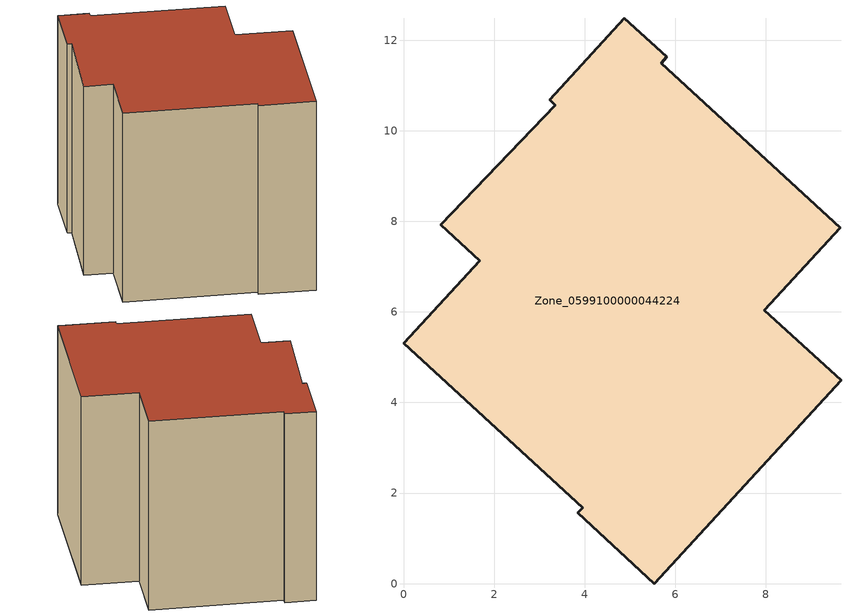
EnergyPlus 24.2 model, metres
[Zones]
Zone_0599100000044224
 floor ground (C_G): 3.85,1.56 3.96,1.68 0,5.31 1.68,7.13 0.82,7.92 3.35,10.56 3.23,10.68 4.88,12.48 5.81,11.63 5.69,11.49 9.64,7.86 7.97,6.04 9.66,4.49 5.54,0 z0
 wall outside (C_F): 3.96,1.68 3.85,1.56 5.54,0 9.66,4.49 7.97,6.04 9.64,7.86 5.69,11.49 5.81,11.63 4.88,12.48 3.23,10.68 3.35,10.56 0.82,7.92 1.68,7.13 0,5.31 3.96,1.68 z0:8.36
 roof outside (C_R): 4.88,12.48 3.23,10.68 3.35,10.56 0.82,7.92 1.68,7.13 0,5.31 3.96,1.68 3.85,1.56 5.54,0 9.66,4.49 7.97,6.04 9.64,7.86 5.69,11.49 5.81,11.63 z8.36
[BUILDING]
Pand.0599100000044224: North Axis=0; Terrain=City; Loads Convergence Tolerance Value=0.04; Temperature Convergence Tolerance Value=0.4; Solar Distribution=FullExterior; Maximum Number of Warmup Days=25; Minimum Number of Warmup Days=1
[Site:Location]
Rotterdam.The.Hague.AP_ZH_NLD Design_Conditions: Latitude=51.96; Longitude=4.45; Time Zone=1; Elevation=-4.5
[SITE:GROUNDTEMPERATURE:BUILDINGSURFACE]
18, 18, 18, 18, 18, 18, 18, 18, 18, 18, 18, 18
[MATERIAL] Thermal Absorptance=0.9; Solar Absorptance=0.7; Visible Absorptance=0.7
Name | Roughness | Thickness | Conductivity | Density | Specific Heat
G.TI.1975-1991 | MediumSmooth | 0.15 | 0.288461 | 540 | 1210
F.TI.1975-1991 | Rough | 0.3 | 0.230769 | 1920 | 840
R.TI.1975-1991 | MediumRough | 0.2 | 0.153846 | 1500 | 1000
[CONSTRUCTION]
C_G: G.TI.1975-1991
C_F: F.TI.1975-1991
C_R: R.TI.1975-1991
[ZONE]
Zone_0599100000044224: Type=1; Multiplier=1; Ceiling Height=Autocalculate; Volume=Autocalculate; Floor Area=autocalculate; Part of Total Floor Area=Yes
[ZONEINFILTRATION:DESIGNFLOWRATE]
Infil_Zone_0599100000044224: Zone or ZoneList or Space or SpaceList=Zone_0599100000044224; Schedule=AlwaysOn; Design Flow Rate Calculation Method=Flow/Area; Flow Rate per Floor Area=0.003; Constant Term Coefficient=1; Temperature Term Coefficient=0; Velocity Term Coefficient=0; Velocity Squared Term Coefficient=0
[HVACTEMPLATE:ZONE:IDEALLOADSAIRSYSTEM]
Zone_0599100000044224: Maximum Heating Supply Air Temperature=50; Minimum Cooling Supply Air Temperature=13; Maximum Heating Supply Air Humidity Ratio=0.0156; Minimum Cooling Supply Air Humidity Ratio=0.0077; Heating Limit=NoLimit; Cooling Limit=NoLimit; Dehumidification Control Type=ConstantSensibleHeatRatio; Cooling Sensible Heat Ratio=0.7; Dehumidification Setpoint=60; Humidification Control Type=None; Humidification Setpoint=30; Outdoor Air Method=None; Outdoor Air Flow Rate per Person=0.00944; Outdoor Air Flow Rate per Zone Floor Area=0; Outdoor Air Flow Rate per Zone=0; Demand Controlled Ventilation Type=None; Outdoor Air Economizer Type=NoEconomizer; Heat Recovery Type=None; Sensible Heat Recovery Effectiveness=0.7; Latent Heat Recovery Effectiveness=0.65
[ZONECONTROL:THERMOSTAT]
ThermostatControl_Zone_0599100000044224: Zone or ZoneList=Zone_0599100000044224; Control Type Schedule=DualSetpointControlType; Control 1=Thermostat_Zone_0599100000044224; Temperature Difference Between Cutout And Setpoint=0
[THERMOSTATSETPOINT:DUALSETPOINT]
Thermostat_Zone_0599100000044224: Heating Setpoint Temperature Schedule=HeatingSetpoint_Zone_0599100000044224; Cooling Setpoint Temperature Schedule=CoolingSetpoint_Zone_0599100000044224
[SCHEDULE:COMPACT]
HeatingSetpoint_Zone_0599100000044224: Through: 12/31, For: AllDays, Until: 24:00, 21
CoolingSetpoint_Zone_0599100000044224: Through: 12/31, For: AllDays, Until: 24:00, 24
DualSetpointControlType: Through: 12/31, For: AllDays, Until: 24:00, 4
AlwaysOn: Through: 12/31, For: AllDays, Until: 24:00, 1
